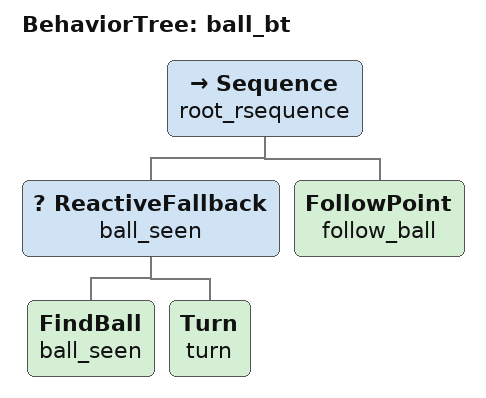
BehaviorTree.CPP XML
<root main_tree_to_execute="ball_bt">
   <BehaviorTree ID="ball_bt">
        <Sequence name="root_rsequence">
            <ReactiveFallback name="ball_seen">
                <FindBall name="ball_seen"/>
                <Turn name="turn"/>
            </ReactiveFallback>
            <FollowPoint name="follow_ball"/>
        </Sequence>
    </BehaviorTree>
</root>
